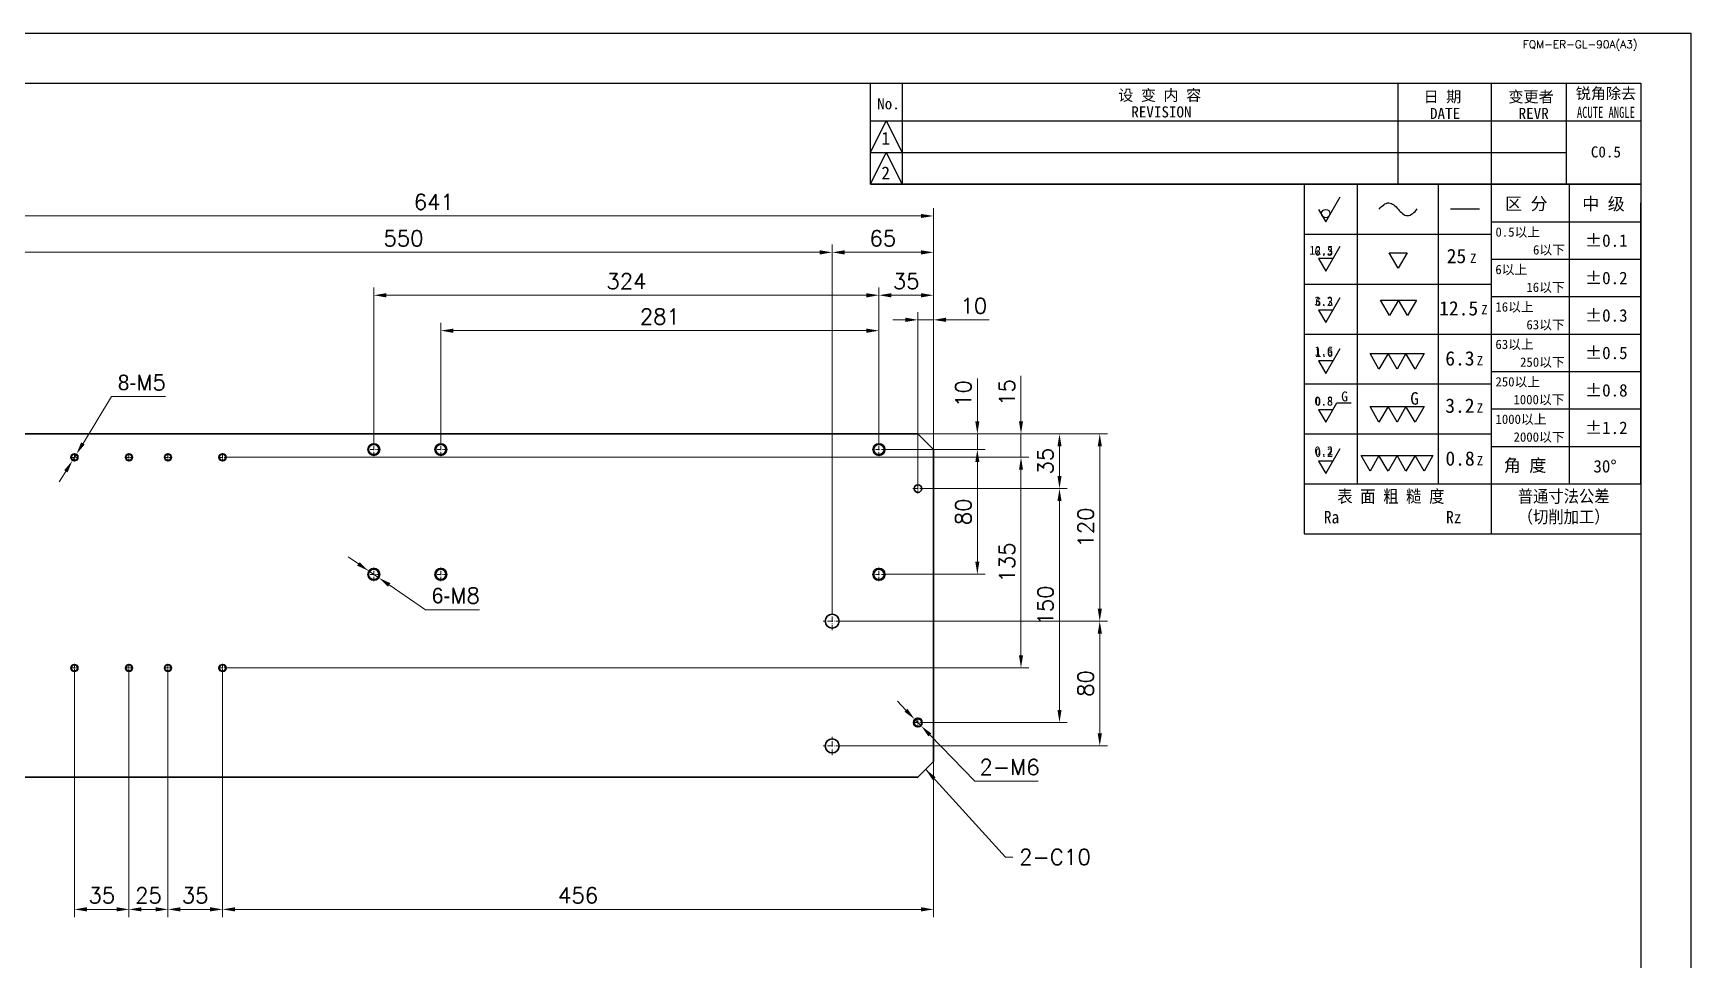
# Model space of a CAD drawing. Header units: millimetres. Extents: x -168473 to -148463, y 295526 to 306160.
# Drawn here: x -155506 to -154443, y 302952 to 303546 of the extents above; entities that cross this region are included whole.
import ezdxf
from ezdxf.enums import TextEntityAlignment as Align

# ---------------------------------------------------------------- set-up
doc = ezdxf.new("R2010")
doc.units = ezdxf.units.MM
doc.linetypes.add('CENTER2', pattern=[28.575, 19.05, -3.175, 3.175, -3.175])
doc.linetypes.add('DASHDOT', pattern=[18.5, 12, -3, 0.5, -3])
for name, color, linetype, lineweight in [('A3', 3, 'Continuous', 20), ('中心线', 2, 'CENTER2', 13), ('尺寸线', 3, 'Continuous', 13), ('细实线', 4, 'Continuous', 25)]:
    doc.layers.add(name, color=color, linetype=linetype, lineweight=lineweight)
doc.styles.add('CH-1', font='')
doc.styles.add('MX_NOTE_STANDARD', font='txt.shx', dxfattribs={"bigfont": 'extfont.shx'})
doc.styles.get("Standard").update_dxf_attribs({"font": 'txt', "bigfont": 'gbcbig.shx'})
doc.styles.get('CH-1').set_extended_font_data('SimSun')
doc.dimstyles.new('副本04', dxfattribs={"dimscale": 4, "dimtxt": 2.5, "dimasz": 2, "dimexe": 1.25, "dimexo": 0, "dimgap": 1, "dimtad": 1, "dimdsep": 46, "dimtxsty": 'Standard', "dimcen": 0.25, "dimclrd": 3, "dimclre": 3, "dimclrt": 1, "dimadec": 1, "dimazin": 2, "dimtfac": 1, "dimtmove": 0, "dimatfit": 3, "dimfxl": 0, "dimtolj": 1, "dimlwd": -1, "dimlwe": -1, "dimarcsym": 0})
doc.dimstyles.new('副本04$3', dxfattribs={"dimscale": 4, "dimtxt": 2.5, "dimasz": 2, "dimexe": 1.25, "dimexo": 0, "dimgap": 1, "dimtad": 1, "dimtih": 1, "dimtoh": 1, "dimdsep": 46, "dimtxsty": 'Standard', "dimcen": 0.25, "dimclrd": 3, "dimclre": 3, "dimclrt": 1, "dimadec": 1, "dimazin": 2, "dimtfac": 1, "dimtmove": 0, "dimatfit": 3, "dimfxl": 0, "dimtolj": 1, "dimlwd": -1, "dimlwe": -1, "dimarcsym": 0})

# ---------------------------------------------------------------- blocks, each defined once
blk = doc.blocks.new('A$C2CD672AE')
for p, q in [((-218.5, 8), (201.5, 8)), ((201.5, 8), (201.5, -289)), ((-193.5, 0), (193.5, 0)), ((69.95, -16.21), (69.95, 0)), ((69.95, 0), (181.5, 0)), ((69.95, 0), (181.5, 0)), ((69.95, 0), (181.5, 0)), ((69.95, 0), (181.5, 0)), ((75.02, 0), (75.02, -16.21)), ((154.5, 0), (154.5, -16.21)), ((154.5, 0), (154.5, -16.21)), ((154.5, 0), (154.5, -16.21)), ((154.5, 0), (154.5, -16.21)), ((154.5, 0), (154.5, -16.21)), ((169.5, 0), (169.5, -16.21)), ((169.5, 0), (169.5, -16.21)), ((169.5, 0), (169.5, -16.21)), ((169.5, 0), (169.5, -16.21)), ((169.5, 0), (169.5, -16.21)), ((181.5, 0), (181.5, -16.21)), ((181.5, 0), (181.5, -16.21)), ((181.5, 0), (181.5, -16.21)), ((181.5, 0), (181.5, -16.21)), ((181.5, 0), (181.5, -16.21)), ((193.5, 0), (193.5, -278.55)), ((69.95, -11.14), (72.49, -6.07)), ((69.95, -6.07), (181.5, -6.07)), ((69.95, -6.07), (181.5, -6.07)), ((69.95, -6.07), (181.5, -6.07)), ((69.95, -6.07), (181.5, -6.07)), ((72.49, -6.07), (75.02, -11.14)), ((181.5, -6.07), (193.5, -6.07)), ((181.5, -6.07), (193.5, -6.07)), ((181.5, -6.07), (193.5, -6.07)), ((181.5, -6.07), (193.5, -6.07)), ((69.95, -16.21), (72.49, -11.14)), ((69.95, -11.14), (181.5, -11.14)), ((69.95, -11.14), (181.5, -11.14)), ((69.95, -11.14), (181.5, -11.14)), ((69.95, -11.14), (181.5, -11.14)), ((72.49, -11.14), (75.02, -16.21)), ((69.95, -16.21), (193.5, -16.21)), ((193.5, -16.21), (69.95, -16.21)), ((69.95, -16.21), (193.5, -16.21))]:
    blk.add_line(p, q)
at = {"style": 'CH-1'}
for s, height, p in [('No.', 1.775, (72.85, -3.33)), ('设 变 内 容', 1.775, (116.34, -1.91)), ('日 期', 1.775, (161.67, -2.16)), ('变更者', 1.775, (175.88, -2.16)), ('锐角除去', 1.775, (187.88, -1.63)), ('REVISION', 1.775, (116.61, -4.62)), ('DATE', 1.775, (162.09, -4.87)), ('REVR', 1.775, (176.3, -4.87)), ('1', 2.03, (72.4, -8.84)), ('C0.5', 1.775, (187.88, -11.03)), ('2', 2.03, (72.4, -14.39))]:
    blk.add_text(s, height=height, dxfattribs=at).set_placement(p, align=Align.MIDDLE)
at = {"style": 'CH-1', "width": 0.7}
blk.add_text('ACUTE ANGLE', height=1.7746, dxfattribs=at).set_placement((187.88, -4.69), align=Align.MIDDLE)
at = {"insert": (183.75, 6), "char_height": 1.25, "width": 39, "attachment_point": 5}
blk.add_mtext('{\\Ftxt,@extfont2|c134;FQM-ER-GL-90A(A3)}', dxfattribs=at)
blk = doc.blocks.new('A$C32AF00EF')
for p, q in [((0, 0), (2.89, 5)), ((-1.44, 2.5), (0, 0))]:
    blk.add_line(p, q)
blk.add_circle((0, 1.67), 0.833)
blk = doc.blocks.new('A$C553B2148')
for p, q in [((1.44, 0), (-1.44, 0)), ((-1.44, 0), (0, -2.5)), ((0, -2.5), (2.89, 2.5))]:
    blk.add_line(p, q)
at = {"style": 'MX_NOTE_STANDARD'}
blk.add_attdef('12.5', text='', height=1.75, dxfattribs=at).set_placement((1.44, 0.28), align=Align.BOTTOM_RIGHT)
blk = doc.blocks.new('A$C1377093C')
for p, q in [((0, 0), (-1.44, 2.5)), ((-1.44, 2.5), (1.44, 2.5)), ((1.44, 2.5), (0, 0))]:
    blk.add_line(p, q)
blk = doc.blocks.new('A$C6D2D6B6B')
for p, q in [((0, 0), (-1.44, 2.5)), ((-1.44, 2.5), (1.44, 2.5)), ((1.44, 2.5), (0, 0)), ((1.44, 2.5), (4.33, 2.5)), ((2.89, 0), (1.44, 2.5)), ((4.33, 2.5), (2.89, 0))]:
    blk.add_line(p, q)
blk = doc.blocks.new('A$C62DD302B')
for p, q in [((-2.89, 0), (-4.33, 2.5)), ((-4.33, 2.5), (-1.44, 2.5)), ((-1.44, 2.5), (-2.89, 0)), ((-1.44, 2.5), (1.44, 2.5)), ((0, 0), (-1.44, 2.5)), ((1.44, 2.5), (0, 0)), ((2.89, 0), (1.44, 2.5)), ((1.44, 2.5), (4.33, 2.5)), ((4.33, 2.5), (2.89, 0))]:
    blk.add_line(p, q)
blk = doc.blocks.new('A$C077E39D2')
for p, q in [((-4.33, -2.5), (-5.77, 0)), ((-5.77, 0), (-2.89, 0)), ((-2.89, 0), (-4.33, -2.5)), ((-2.89, 0), (0, 0)), ((-1.44, -2.5), (-2.89, 0)), ((0, 0), (-1.44, -2.5)), ((1.44, -2.5), (0, 0)), ((0, 0), (2.89, 0)), ((2.89, 0), (1.44, -2.5)), ((4.33, -2.5), (2.89, 0)), ((2.89, 0), (5.77, 0)), ((5.77, 0), (4.33, -2.5))]:
    blk.add_line(p, q)
blk = doc.blocks.new('A$C09D43E00')
for p, q in [((0, 0), (1.78, 3.08)), ((1.78, 3.08), (4.07, 3.08)), ((1.15, 2), (-1.15, 2)), ((-1.15, 2), (0, 0))]:
    blk.add_line(p, q)
at = {"style": 'MX_NOTE_STANDARD'}
blk.add_attdef('12.5', text='', height=1.4, dxfattribs=at).set_placement((1.15, 2.22), align=Align.BOTTOM_RIGHT)
at = {"layer": '细实线', "color": 0, "style": 'CH-1'}
blk.add_text('G', height=1.6, dxfattribs=at).set_placement((2.47, 3.33))
blk = doc.blocks.new('A$C339E5D7D')
for p, q in [((-2.89, 0), (-4.33, 2.5)), ((-4.33, 2.5), (-1.44, 2.5)), ((-1.44, 2.5), (-2.89, 0)), ((-1.44, 2.5), (1.44, 2.5)), ((0, 0), (-1.44, 2.5)), ((1.44, 2.5), (0, 0)), ((2.89, 0), (1.44, 2.5)), ((1.44, 2.5), (4.33, 2.5)), ((4.33, 2.5), (2.89, 0))]:
    blk.add_line(p, q)
at = {"layer": '细实线', "color": 0, "style": 'CH-1'}
blk.add_text('G', height=2, dxfattribs=at).set_placement((2.13, 2.81))
blk = doc.blocks.new('54')
for p, q in [((5360.79, 6053.19), (5468.79, 6053.19)), ((5468.79, 6047.19), (5468.79, 5957.19)), ((5468.79, 6047.19), (5468.79, 5957.19)), ((5468.79, 5957.19), (5468.79, 6047.19)), ((5468.79, 6047.19), (5468.79, 5957.19)), ((5468.79, 6047.19), (5468.79, 5957.19)), ((5468.79, 6047.19), (5468.79, 5957.19)), ((5468.79, 6047.19), (5468.79, 5957.19)), ((5468.79, 6047.19), (5468.79, 5957.19)), ((5468.79, 6047.19), (5468.79, 5957.19)), ((5468.79, 5957.19), (5468.79, 6047.19)), ((5468.79, 6047.19), (5468.79, 5957.19)), ((5468.79, 6047.19), (5468.79, 5957.19)), ((5468.79, 6047.19), (5468.79, 5957.19)), ((5468.79, 6047.19), (5468.79, 5957.19))]:
    blk.add_line(p, q)
at = {"layer": '细实线', "color": 0, "linetype": 'Continuous'}
for p, q in [((5360.79, 6053.19), (5360.79, 5941.19)), ((5377.79, 6053.19), (5377.79, 5957.19)), ((5403.79, 6053.19), (5403.79, 5957.19)), ((5420.79, 6053.19), (5420.79, 5941.19)), ((5445.79, 6053.19), (5445.79, 5957.19)), ((5468.79, 6053.19), (5468.79, 5941.19)), ((5407.7, 6045.29), (5417.04, 6045.29)), ((5468.79, 6047.19), (5468.79, 5957.19)), ((5468.79, 6047.19), (5468.79, 5957.19)), ((5468.79, 6047.19), (5468.79, 5957.19)), ((5420.79, 6041.19), (5468.79, 6041.19)), ((5360.79, 6037.19), (5420.79, 6037.19)), ((5420.79, 6029.19), (5468.79, 6029.19)), ((5360.79, 6021.19), (5420.79, 6021.19)), ((5420.79, 6017.19), (5468.79, 6017.19)), ((5360.79, 6005.19), (5420.79, 6005.19)), ((5420.79, 6005.19), (5468.79, 6005.19)), ((5420.79, 5993.19), (5468.79, 5993.19)), ((5360.79, 5989.19), (5420.79, 5989.19)), ((5420.79, 5981.19), (5468.79, 5981.19)), ((5360.79, 5973.19), (5420.79, 5973.19)), ((5420.79, 5969.19), (5468.79, 5969.19)), ((5360.79, 5957.19), (5468.79, 5957.19)), ((5360.79, 5957.19), (5468.79, 5957.19)), ((5360.79, 5941.19), (5468.79, 5941.19))]:
    blk.add_line(p, q, dxfattribs=at)
at = {"layer": '细实线', "color": 0, "linetype": 'Continuous', "start_tangent": (0.606347, 0.7952), "end_tangent": (0.584547, 0.81136)}
blk.add_spline([(5384.88, 6045.23), (5386.3, 6046.61), (5387.98, 6047.24), (5389.51, 6046.59), (5390.93, 6045.19), (5392.37, 6043.78), (5393.91, 6043.13), (5395.61, 6043.82), (5397.01, 6045.27)], degree=3, dxfattribs=at)
for name, p, xscale, yscale, zscale in [('A$C32AF00EF', (5367.73, 6041.13), 1.600000000000364, 1.600000000000364, 1.600000000000364), ('A$C1377093C', (5390.94, 6026.26), 2, 2, 2), ('A$C6D2D6B6B', (5388.15, 6011.08), 2, 2, 2), ('A$C62DD302B', (5390.57, 5993.94), 2, 2, 2), ('A$C077E39D2', (5390.57, 5966.26), 2, 2, 2)]:
    blk.add_blockref(name, p, dxfattribs=dict(xscale=xscale, yscale=yscale, zscale=zscale))
ref = blk.add_blockref('A$C553B2148', (5367.73, 6029.35), dxfattribs=dict(xscale=1.600000000000364, yscale=1.600000000000364, zscale=1.600000000000364))
ref.add_attrib('12.5', '12.5', dxfattribs={"height": 2.8, "style": 'CH-1'}).set_placement((5370.04, 6029.8), align=Align.BOTTOM_RIGHT)
ref = blk.add_blockref('A$C553B2148', (5367.73, 6012.86), dxfattribs=dict(xscale=1.600000000000364, yscale=1.600000000000364, zscale=1.600000000000364))
ref.add_attrib('12.5', '6.3', dxfattribs={"height": 2.8, "style": 'CH-1'}).set_placement((5370.04, 6013.31), align=Align.BOTTOM_RIGHT)
ref = blk.add_blockref('A$C553B2148', (5367.73, 5996.56), dxfattribs=dict(xscale=1.600000000000364, yscale=1.600000000000364, zscale=1.600000000000364))
ref.add_attrib('12.5', '1.6', dxfattribs={"height": 2.8, "style": 'CH-1'}).set_placement((5370.04, 5997.01), align=Align.BOTTOM_RIGHT)
at = {"lineweight": 35}
ref = blk.add_blockref('A$C09D43E00', (5367.73, 5976.92), dxfattribs=dict(at, xscale=2, yscale=2, zscale=2))
ref.add_attrib('12.5', '0.8', dxfattribs={"height": 2.8, "style": 'CH-1'}).set_placement((5370.04, 5981.37), align=Align.BOTTOM_RIGHT)
at = {"lineweight": 35, "xscale": 2, "yscale": 2, "zscale": 2}
blk.add_blockref('A$C339E5D7D', (5390.57, 5976.92), dxfattribs=at)
ref = blk.add_blockref('A$C553B2148', (5367.73, 5964.47), dxfattribs=dict(xscale=1.600000000000364, yscale=1.600000000000364, zscale=1.600000000000364))
ref.add_attrib('12.5', '0.2', dxfattribs={"height": 2.8, "style": 'CH-1'}).set_placement((5370.04, 5964.92), align=Align.BOTTOM_RIGHT)
at = {"style": 'CH-1', "width": 0.9}
for s, p in [('表 面 粗 糙 度', (5388.59, 5953.25)), ('普通寸法公差', (5444.02, 5953.25)), ('（切削加工）', (5444.02, 5946.67)), ('Ra              Rz', (5389.17, 5946.45))]:
    blk.add_text(s, height=4, dxfattribs=at).set_placement(p, align=Align.MIDDLE)
at = {"layer": '细实线', "color": 0, "style": 'CH-1'}
for s, height, p in [('区 分', 4, (5432.03, 6046.97)), ('中 级', 4, (5456.79, 6046.97)), ('0.5以上', 3, (5429.3, 6037.89)), ('6以下', 3, (5439.3, 6032.14)), ('6以上', 3, (5427.22, 6025.89)), ('16以下', 3, (5438.2, 6020.14)), ('16以上', 3, (5428.26, 6013.89)), ('63以下', 3, (5438.2, 6008.14)), ('63以上', 3, (5428.26, 6001.89)), ('250以下', 3, (5437.19, 5996.14)), ('250以上', 3, (5429.3, 5989.89)), ('1000以下', 3, (5436.08, 5984.14)), ('1000以上', 3, (5430.33, 5977.89)), ('2000以下', 3, (5436.13, 5972.14)), ('角 度', 4, (5431.63, 5963.15))]:
    blk.add_text(s, height=height, dxfattribs=at).set_placement(p, align=Align.MIDDLE)
for s, height, p in [('%%P0.1', 4, (5450.91, 6033.15)), ('6.3', 2.944, (5364.07, 6030.28)), ('25', 4.6, (5406.51, 6027.88)), ('Z', 3, (5414, 6027.96)), ('%%P0.2', 4, (5450.91, 6021.15)), ('3.2', 2.944, (5364.07, 6014.28)), ('12.5', 4.6, (5404.08, 6011.13)), ('Z', 3, (5417.58, 6011.47)), ('%%P0.3', 4, (5450.91, 6009.15)), ('1.6', 2.944, (5364.07, 5998.28)), ('6.3', 4.6, (5406.05, 5995.09)), ('Z', 3, (5416.15, 5995.17)), ('%%P0.5', 4, (5450.91, 5997.15)), ('%%P0.8', 4, (5450.91, 5985.15)), ('0.8', 2.944, (5364.07, 5982.28)), ('3.2', 4.6, (5406.05, 5979.93)), ('Z', 3, (5416.15, 5980.01)), ('%%P1.2', 4, (5450.91, 5973.15)), ('0.2', 2.944, (5364.07, 5966.28)), ('0.8', 4.6, (5406.1, 5963)), ('Z', 3, (5416.15, 5963.08)), ('30°', 4, (5453.55, 5960.81))]:
    blk.add_text(s, height=height, dxfattribs=at).set_placement(p)
blk = doc.blocks.new('1：1横')
blk.add_blockref('A$C2CD672AE', (-8412.44, 515.87))
at = {"xscale": 0.5, "yscale": 0.5, "zscale": 0.5}
blk.add_blockref('54', (-10953.34, -2526.94), dxfattribs=at)
blk = doc.blocks.new('*D7045')
at = {"layer": 'Defpoints', "color": 0}
for p in [(-154928.5, 303428.4), (-155569.5, 303278.7), (-154928.5, 303278.7)]:
    blk.add_point(p, dxfattribs=at)
at = {"layer": '尺寸线', "color": 3}
for p, q in [((-155569.5, 303278.7), (-155569.5, 303433.4)), ((-155561.5, 303428.4), (-154936.5, 303428.4)), ((-154928.5, 303278.7), (-154928.5, 303433.4))]:
    blk.add_line(p, q, dxfattribs=at)
for points in [[(-155561.5, 303429.7), (-155561.5, 303427.1), (-155569.5, 303428.4)], [(-154936.5, 303429.7), (-154936.5, 303427.1), (-154928.5, 303428.4)]]:
    blk.add_solid(points, dxfattribs=at)
at = {"layer": '尺寸线', "color": 1, "insert": (-155249, 303437.4), "char_height": 10, "attachment_point": 5}
blk.add_mtext('\\A1;641', dxfattribs=at)
blk = doc.blocks.new('*D7047')
at = {"layer": 'Defpoints', "color": 0}
for p in [(-154993.5, 303405.1), (-155543.5, 303174.5), (-154993.5, 303174.5)]:
    blk.add_point(p, dxfattribs=at)
at = {"layer": '尺寸线', "color": 3}
for p, q in [((-155543.5, 303174.5), (-155543.5, 303410.1)), ((-155535.5, 303405.1), (-155001.5, 303405.1)), ((-154993.5, 303174.5), (-154993.5, 303410.1))]:
    blk.add_line(p, q, dxfattribs=at)
for points in [[(-155535.5, 303406.4), (-155535.5, 303403.7), (-155543.5, 303405.1)], [(-155001.5, 303406.4), (-155001.5, 303403.7), (-154993.5, 303405.1)]]:
    blk.add_solid(points, dxfattribs=at)
at = {"layer": '尺寸线', "color": 1, "insert": (-155268.5, 303414.1), "char_height": 10, "attachment_point": 5}
blk.add_mtext('\\A1;550', dxfattribs=at)
blk = doc.blocks.new('*D7048')
at = {"layer": 'Defpoints', "color": 0}
for p in [(-154928.5, 303405.1), (-154993.5, 303316.5), (-154928.5, 303316.5)]:
    blk.add_point(p, dxfattribs=at)
at = {"layer": '尺寸线', "color": 3}
for p, q in [((-154993.5, 303316.5), (-154993.5, 303410.1)), ((-154985.5, 303405.1), (-154936.5, 303405.1)), ((-154928.5, 303316.5), (-154928.5, 303410.1))]:
    blk.add_line(p, q, dxfattribs=at)
for points in [[(-154985.5, 303406.4), (-154985.5, 303403.7), (-154993.5, 303405.1)], [(-154936.5, 303406.4), (-154936.5, 303403.7), (-154928.5, 303405.1)]]:
    blk.add_solid(points, dxfattribs=at)
at = {"layer": '尺寸线', "color": 1, "insert": (-154961, 303414.1), "char_height": 10, "attachment_point": 5}
blk.add_mtext('\\A1;65', dxfattribs=at)
blk = doc.blocks.new('*D7049')
at = {"layer": 'Defpoints', "color": 0}
for p in [(-154963.5, 303377.6), (-154928.5, 303295.5), (-154963.5, 303283)]:
    blk.add_point(p, dxfattribs=at)
at = {"layer": '尺寸线', "color": 3}
for p, q in [((-154963.5, 303283), (-154963.5, 303382.6)), ((-154928.5, 303295.5), (-154928.5, 303382.6)), ((-154936.5, 303377.6), (-154955.5, 303377.6))]:
    blk.add_line(p, q, dxfattribs=at)
for points in [[(-154955.5, 303378.9), (-154955.5, 303376.2), (-154963.5, 303377.6)], [(-154936.5, 303378.9), (-154936.5, 303376.2), (-154928.5, 303377.6)]]:
    blk.add_solid(points, dxfattribs=at)
at = {"layer": '尺寸线', "color": 1, "insert": (-154946, 303386.6), "char_height": 10, "attachment_point": 5}
blk.add_mtext('\\A1;35', dxfattribs=at)
blk = doc.blocks.new('*D7050')
at = {"layer": 'Defpoints', "color": 0}
for p in [(-155287.5, 303377.6), (-154963.5, 303308.6), (-155287.5, 303283)]:
    blk.add_point(p, dxfattribs=at)
at = {"layer": '尺寸线', "color": 3}
for p, q in [((-155287.5, 303283), (-155287.5, 303382.6)), ((-154963.5, 303308.6), (-154963.5, 303382.6)), ((-154971.5, 303377.6), (-155279.5, 303377.6))]:
    blk.add_line(p, q, dxfattribs=at)
for points in [[(-155279.5, 303378.9), (-155279.5, 303376.2), (-155287.5, 303377.6)], [(-154971.5, 303378.9), (-154971.5, 303376.2), (-154963.5, 303377.6)]]:
    blk.add_solid(points, dxfattribs=at)
at = {"layer": '尺寸线', "color": 1, "insert": (-155125.5, 303386.6), "char_height": 10, "attachment_point": 5}
blk.add_mtext('\\A1;324', dxfattribs=at)
blk = doc.blocks.new('*D7051')
at = {"layer": 'Defpoints', "color": 0}
for p in [(-154928.5, 303361.8), (-154928.5, 303295.5), (-154938.5, 303256.9)]:
    blk.add_point(p, dxfattribs=at)
at = {"layer": '尺寸线', "color": 3}
for p, q in [((-154946.5, 303361.8), (-154954.5, 303361.8)), ((-154938.5, 303256.9), (-154938.5, 303366.8)), ((-154938.5, 303361.8), (-154928.5, 303361.8)), ((-154928.5, 303295.5), (-154928.5, 303366.8)), ((-154920.5, 303361.8), (-154892.8, 303361.8))]:
    blk.add_line(p, q, dxfattribs=at)
for points in [[(-154946.5, 303363.2), (-154946.5, 303360.5), (-154938.5, 303361.8)], [(-154920.5, 303363.2), (-154920.5, 303360.5), (-154928.5, 303361.8)]]:
    blk.add_solid(points, dxfattribs=at)
at = {"layer": '尺寸线', "color": 1, "insert": (-154902.7, 303370.8), "char_height": 10, "attachment_point": 5}
blk.add_mtext('\\A1;10', dxfattribs=at)
blk = doc.blocks.new('*D7052')
at = {"layer": 'Defpoints', "color": 0}
for p in [(-155384.5, 303136), (-154928.5, 303078.7), (-154928.5, 302983.9)]:
    blk.add_point(p, dxfattribs=at)
at = {"layer": '尺寸线', "color": 3}
for p, q in [((-155384.5, 303136), (-155384.5, 302978.9)), ((-154928.5, 303078.7), (-154928.5, 302978.9)), ((-155376.5, 302983.9), (-154936.5, 302983.9))]:
    blk.add_line(p, q, dxfattribs=at)
for points in [[(-155376.5, 302985.3), (-155376.5, 302982.6), (-155384.5, 302983.9)], [(-154936.5, 302985.3), (-154936.5, 302982.6), (-154928.5, 302983.9)]]:
    blk.add_solid(points, dxfattribs=at)
at = {"layer": '尺寸线', "color": 1, "insert": (-155156.5, 302992.9), "char_height": 10, "attachment_point": 5}
blk.add_mtext('\\A1;456', dxfattribs=at)
blk = doc.blocks.new('*D7053')
at = {"layer": 'Defpoints', "color": 0}
for p in [(-155419.5, 303136), (-155384.5, 303132.5), (-155419.5, 302983.9)]:
    blk.add_point(p, dxfattribs=at)
at = {"layer": '尺寸线', "color": 3}
for p, q in [((-155419.5, 303136), (-155419.5, 302978.9)), ((-155384.5, 303132.5), (-155384.5, 302978.9)), ((-155392.5, 302983.9), (-155411.5, 302983.9))]:
    blk.add_line(p, q, dxfattribs=at)
for points in [[(-155411.5, 302985.3), (-155411.5, 302982.6), (-155419.5, 302983.9)], [(-155392.5, 302985.3), (-155392.5, 302982.6), (-155384.5, 302983.9)]]:
    blk.add_solid(points, dxfattribs=at)
at = {"layer": '尺寸线', "color": 1, "insert": (-155402, 302992.9), "char_height": 10, "attachment_point": 5}
blk.add_mtext('\\A1;35', dxfattribs=at)
blk = doc.blocks.new('*D7054')
at = {"layer": 'Defpoints', "color": 0}
for p in [(-155444.5, 303136), (-155419.5, 303113.2), (-155444.5, 302983.9)]:
    blk.add_point(p, dxfattribs=at)
at = {"layer": '尺寸线', "color": 3}
for p, q in [((-155444.5, 303136), (-155444.5, 302978.9)), ((-155419.5, 303113.2), (-155419.5, 302978.9)), ((-155427.5, 302983.9), (-155436.5, 302983.9))]:
    blk.add_line(p, q, dxfattribs=at)
for points in [[(-155436.5, 302985.3), (-155436.5, 302982.6), (-155444.5, 302983.9)], [(-155427.5, 302985.3), (-155427.5, 302982.6), (-155419.5, 302983.9)]]:
    blk.add_solid(points, dxfattribs=at)
at = {"layer": '尺寸线', "color": 1, "insert": (-155432, 302992.9), "char_height": 10, "attachment_point": 5}
blk.add_mtext('\\A1;25', dxfattribs=at)
blk = doc.blocks.new('*D7055')
at = {"layer": 'Defpoints', "color": 0}
for p in [(-155479.5, 303136), (-155444.5, 303098.7), (-155479.5, 302983.9)]:
    blk.add_point(p, dxfattribs=at)
at = {"layer": '尺寸线', "color": 3}
for p, q in [((-155479.5, 303136), (-155479.5, 302978.9)), ((-155444.5, 303098.7), (-155444.5, 302978.9)), ((-155452.5, 302983.9), (-155471.5, 302983.9))]:
    blk.add_line(p, q, dxfattribs=at)
for points in [[(-155471.5, 302985.3), (-155471.5, 302982.6), (-155479.5, 302983.9)], [(-155452.5, 302985.3), (-155452.5, 302982.6), (-155444.5, 302983.9)]]:
    blk.add_solid(points, dxfattribs=at)
at = {"layer": '尺寸线', "color": 1, "insert": (-155462, 302992.9), "char_height": 10, "attachment_point": 5}
blk.add_mtext('\\A1;35', dxfattribs=at)
blk = doc.blocks.new('*D7056')
at = {"layer": 'Defpoints', "color": 0}
for p in [(-154943.6, 303288.7), (-154847.7, 303288.7), (-154935.3, 303253.7)]:
    blk.add_point(p, dxfattribs=at)
at = {"layer": '尺寸线', "color": 3}
for p, q in [((-154943.6, 303288.7), (-154842.7, 303288.7)), ((-154847.7, 303261.7), (-154847.7, 303280.7)), ((-154935.3, 303253.7), (-154842.7, 303253.7))]:
    blk.add_line(p, q, dxfattribs=at)
for points in [[(-154849, 303280.7), (-154846.4, 303280.7), (-154847.7, 303288.7)], [(-154849, 303261.7), (-154846.4, 303261.7), (-154847.7, 303253.7)]]:
    blk.add_solid(points, dxfattribs=at)
at = {"layer": '尺寸线', "color": 1, "insert": (-154856.7, 303271.2), "char_height": 10, "attachment_point": 5, "rotation": 90}
blk.add_mtext('\\A1;35', dxfattribs=at)
blk = doc.blocks.new('*D7057')
at = {"layer": 'Defpoints', "color": 0}
for p in [(-154896.5, 303253.7), (-154935.5, 303103.7), (-154847.7, 303103.7)]:
    blk.add_point(p, dxfattribs=at)
at = {"layer": '尺寸线', "color": 3}
for p, q in [((-154896.5, 303253.7), (-154842.7, 303253.7)), ((-154847.7, 303245.7), (-154847.7, 303111.7)), ((-154935.5, 303103.7), (-154842.7, 303103.7))]:
    blk.add_line(p, q, dxfattribs=at)
for points in [[(-154849, 303245.7), (-154846.4, 303245.7), (-154847.7, 303253.7)], [(-154849, 303111.7), (-154846.4, 303111.7), (-154847.7, 303103.7)]]:
    blk.add_solid(points, dxfattribs=at)
at = {"layer": '尺寸线', "color": 1, "insert": (-154856.7, 303178.7), "char_height": 10, "attachment_point": 5, "rotation": 90}
blk.add_mtext('\\A1;150', dxfattribs=at)
blk = doc.blocks.new('*D7058')
at = {"layer": 'Defpoints', "color": 0}
for p in [(-154959.2, 303278.7), (-154959.2, 303198.7), (-154900.4, 303198.7)]:
    blk.add_point(p, dxfattribs=at)
at = {"layer": '尺寸线', "color": 3}
for p, q in [((-154959.2, 303278.7), (-154895.4, 303278.7)), ((-154900.4, 303270.7), (-154900.4, 303206.7)), ((-154959.2, 303198.7), (-154895.4, 303198.7))]:
    blk.add_line(p, q, dxfattribs=at)
for points in [[(-154901.7, 303270.7), (-154899.1, 303270.7), (-154900.4, 303278.7)], [(-154901.7, 303206.7), (-154899.1, 303206.7), (-154900.4, 303198.7)]]:
    blk.add_solid(points, dxfattribs=at)
at = {"layer": '尺寸线', "color": 1, "insert": (-154909.4, 303238.7), "char_height": 10, "attachment_point": 5, "rotation": 90}
blk.add_mtext('\\A1;80', dxfattribs=at)
blk = doc.blocks.new('*D7059')
at = {"layer": 'Defpoints', "color": 0}
for p in [(-154915, 303288.7), (-154900.4, 303288.7), (-154915, 303278.7)]:
    blk.add_point(p, dxfattribs=at)
at = {"layer": '尺寸线', "color": 3}
for p, q in [((-154900.4, 303296.7), (-154900.4, 303324.3)), ((-154915, 303288.7), (-154895.4, 303288.7)), ((-154900.4, 303278.7), (-154900.4, 303288.7)), ((-154915, 303278.7), (-154895.4, 303278.7)), ((-154900.4, 303270.7), (-154900.4, 303262.7))]:
    blk.add_line(p, q, dxfattribs=at)
for points in [[(-154901.7, 303296.7), (-154899.1, 303296.7), (-154900.4, 303288.7)], [(-154901.7, 303270.7), (-154899.1, 303270.7), (-154900.4, 303278.7)]]:
    blk.add_solid(points, dxfattribs=at)
at = {"layer": '尺寸线', "color": 1, "insert": (-154909.4, 303314.5), "char_height": 10, "attachment_point": 5, "rotation": 90}
blk.add_mtext('\\A1;10', dxfattribs=at)
blk = doc.blocks.new('*D7060')
at = {"layer": 'Defpoints', "color": 0}
for p in [(-155381.8, 303273.7), (-155381.8, 303138.7), (-154872.4, 303138.7)]:
    blk.add_point(p, dxfattribs=at)
at = {"layer": '尺寸线', "color": 3}
for p, q in [((-155381.8, 303273.7), (-154867.4, 303273.7)), ((-154872.4, 303265.7), (-154872.4, 303146.7)), ((-155381.8, 303138.7), (-154867.4, 303138.7))]:
    blk.add_line(p, q, dxfattribs=at)
for points in [[(-154873.7, 303265.7), (-154871.1, 303265.7), (-154872.4, 303273.7)], [(-154873.7, 303146.7), (-154871.1, 303146.7), (-154872.4, 303138.7)]]:
    blk.add_solid(points, dxfattribs=at)
at = {"layer": '尺寸线', "color": 1, "insert": (-154881.4, 303206.2), "char_height": 10, "attachment_point": 5, "rotation": 90}
blk.add_mtext('\\A1;135', dxfattribs=at)
blk = doc.blocks.new('*D7061')
at = {"layer": 'Defpoints', "color": 0}
for p in [(-154882.8, 303288.7), (-154872.4, 303288.7), (-154884.2, 303273.7)]:
    blk.add_point(p, dxfattribs=at)
at = {"layer": '尺寸线', "color": 3}
for p, q in [((-154872.4, 303296.7), (-154872.4, 303326)), ((-154882.8, 303288.7), (-154867.4, 303288.7)), ((-154872.4, 303273.7), (-154872.4, 303288.7)), ((-154884.2, 303273.7), (-154867.4, 303273.7)), ((-154872.4, 303265.7), (-154872.4, 303257.7))]:
    blk.add_line(p, q, dxfattribs=at)
for points in [[(-154873.7, 303296.7), (-154871.1, 303296.7), (-154872.4, 303288.7)], [(-154873.7, 303265.7), (-154871.1, 303265.7), (-154872.4, 303273.7)]]:
    blk.add_solid(points, dxfattribs=at)
at = {"layer": '尺寸线', "color": 1, "insert": (-154881.4, 303315.3), "char_height": 10, "attachment_point": 5, "rotation": 90}
blk.add_mtext('\\A1;15', dxfattribs=at)
blk = doc.blocks.new('*D7062')
at = {"layer": 'Defpoints', "color": 0}
for p in [(-154987.7, 303168.7), (-154987.7, 303088.7), (-154821.9, 303088.7)]:
    blk.add_point(p, dxfattribs=at)
at = {"layer": '尺寸线', "color": 3}
for p, q in [((-154987.7, 303168.7), (-154816.9, 303168.7)), ((-154821.9, 303160.7), (-154821.9, 303096.7)), ((-154987.7, 303088.7), (-154816.9, 303088.7))]:
    blk.add_line(p, q, dxfattribs=at)
for points in [[(-154823.2, 303160.7), (-154820.5, 303160.7), (-154821.9, 303168.7)], [(-154823.2, 303096.7), (-154820.5, 303096.7), (-154821.9, 303088.7)]]:
    blk.add_solid(points, dxfattribs=at)
at = {"layer": '尺寸线', "color": 1, "insert": (-154830.9, 303128.7), "char_height": 10, "attachment_point": 5, "rotation": 90}
blk.add_mtext('\\A1;80', dxfattribs=at)
blk = doc.blocks.new('*D7063')
at = {"layer": 'Defpoints', "color": 0}
for p in [(-154915, 303288.7), (-154821.9, 303288.7), (-154883.4, 303168.7)]:
    blk.add_point(p, dxfattribs=at)
at = {"layer": '尺寸线', "color": 3}
for p, q in [((-154915, 303288.7), (-154816.9, 303288.7)), ((-154821.9, 303176.7), (-154821.9, 303280.7)), ((-154883.4, 303168.7), (-154816.9, 303168.7))]:
    blk.add_line(p, q, dxfattribs=at)
for points in [[(-154823.2, 303280.7), (-154820.5, 303280.7), (-154821.9, 303288.7)], [(-154823.2, 303176.7), (-154820.5, 303176.7), (-154821.9, 303168.7)]]:
    blk.add_solid(points, dxfattribs=at)
at = {"layer": '尺寸线', "color": 1, "insert": (-154830.9, 303228.7), "char_height": 10, "attachment_point": 5, "rotation": 90}
blk.add_mtext('\\A1;120', dxfattribs=at)
blk = doc.blocks.new('*D7064')
at = {"layer": 'Defpoints', "color": 0}
for p in [(-155478.2, 303275.8), (-155480.8, 303271.5)]:
    blk.add_point(p, dxfattribs=at)
at = {"layer": '尺寸线', "color": 3}
for p, q in [((-155455.7, 303312.6), (-155474, 303282.6)), ((-155421, 303312.6), (-155455.7, 303312.6)), ((-155480.8, 303271.5), (-155478.2, 303275.8)), ((-155485, 303264.7), (-155489.2, 303257.9))]:
    blk.add_line(p, q, dxfattribs=at)
for points in [[(-155475.2, 303283.3), (-155472.9, 303281.9), (-155478.2, 303275.8)], [(-155486.1, 303265.4), (-155483.9, 303264), (-155480.8, 303271.5)]]:
    blk.add_solid(points, dxfattribs=at)
at = {"layer": '尺寸线', "color": 1, "insert": (-155436.3, 303321.6), "char_height": 10, "attachment_point": 5}
blk.add_mtext('\\A1;{\\Fg13f12d,@extfont2|c134;8-}M5', dxfattribs=at)
blk = doc.blocks.new('*D7066')
at = {"layer": 'Defpoints', "color": 0}
for p in [(-155290.8, 303200.9), (-155284.2, 303196.4)]:
    blk.add_point(p, dxfattribs=at)
at = {"layer": '尺寸线', "color": 3}
for p, q in [((-155297.4, 303205.4), (-155304, 303210)), ((-155290.8, 303200.9), (-155284.2, 303196.4)), ((-155254.3, 303176), (-155277.6, 303191.9)), ((-155219.6, 303176), (-155254.3, 303176))]:
    blk.add_line(p, q, dxfattribs=at)
for points in [[(-155296.7, 303206.5), (-155298.2, 303204.3), (-155290.8, 303200.9)], [(-155276.8, 303193), (-155278.4, 303190.8), (-155284.2, 303196.4)]]:
    blk.add_solid(points, dxfattribs=at)
at = {"layer": '尺寸线', "color": 1, "insert": (-155234.9, 303185), "char_height": 10, "attachment_point": 5}
blk.add_mtext('\\A1;{\\Fg13f12d,@extfont2|c134;6-}M8', dxfattribs=at)
blk = doc.blocks.new('*D7067')
at = {"layer": 'Defpoints', "color": 0}
for p in [(-154940.6, 303105.8), (-154936.4, 303101.5)]:
    blk.add_point(p, dxfattribs=at)
at = {"layer": '尺寸线', "color": 3}
for p, q in [((-154946.2, 303111.6), (-154951.7, 303117.3)), ((-154940.6, 303105.8), (-154936.4, 303101.5)), ((-154902.1, 303066.1), (-154930.9, 303095.8)), ((-154861.4, 303066.1), (-154902.1, 303066.1))]:
    blk.add_line(p, q, dxfattribs=at)
for points in [[(-154945.2, 303112.5), (-154947.1, 303110.6), (-154940.6, 303105.8)], [(-154929.9, 303096.7), (-154931.8, 303094.8), (-154936.4, 303101.5)]]:
    blk.add_solid(points, dxfattribs=at)
at = {"layer": '尺寸线', "color": 1, "insert": (-154879.7, 303075.1), "char_height": 10, "attachment_point": 5}
blk.add_mtext('\\A1;2-M6', dxfattribs=at)
blk = doc.blocks.new('*D7454')
at = {"layer": 'Defpoints', "color": 0}
for p in [(-154963.5, 303354.9), (-154963.5, 303332.8), (-155244.5, 303283)]:
    blk.add_point(p, dxfattribs=at)
at = {"layer": '尺寸线', "color": 3}
for p, q in [((-155244.5, 303283), (-155244.5, 303359.9)), ((-155236.5, 303354.9), (-154971.5, 303354.9)), ((-154963.5, 303332.8), (-154963.5, 303359.9))]:
    blk.add_line(p, q, dxfattribs=at)
for points in [[(-155236.5, 303356.2), (-155236.5, 303353.5), (-155244.5, 303354.9)], [(-154971.5, 303356.2), (-154971.5, 303353.5), (-154963.5, 303354.9)]]:
    blk.add_solid(points, dxfattribs=at)
at = {"layer": '尺寸线', "color": 1, "insert": (-155104, 303363.9), "char_height": 10, "attachment_point": 5}
blk.add_mtext('\\A1;281', dxfattribs=at)

msp = doc.modelspace()

# ---------------------------------------------------------------- linework, layer by layer
at = {"color": 7, "lineweight": 35}
for p, q in [((-154938.51, 303288.671), (-155559.51, 303288.671)), ((-154938.51, 303288.671), (-154928.51, 303278.671)), ((-154928.51, 303278.671), (-154928.51, 303078.671)), ((-154928.51, 303078.671), (-154938.51, 303068.671)), ((-154938.51, 303068.671), (-155559.51, 303068.671))]:
    msp.add_line(p, q, dxfattribs=at)
at = {"color": 7, "lineweight": 13}
for centre, radius in [((-155479.51, 303273.671), 2.5), ((-155444.51, 303273.671), 2.5), ((-155419.51, 303273.671), 2.5), ((-155384.51, 303273.671), 2.5), ((-155287.51, 303278.671), 4), ((-155287.51, 303198.671), 4), ((-155479.51, 303138.671), 2.5), ((-155444.51, 303138.671), 2.5), ((-155419.51, 303138.671), 2.5), ((-155384.51, 303138.671), 2.5), ((-154938.51, 303103.671), 3)]:
    msp.add_circle(centre, radius, dxfattribs=at)
at = {"color": 7, "lineweight": 35}
for centre, radius in [((-155479.51, 303273.671), 2.067), ((-155444.51, 303273.671), 2.067), ((-155419.51, 303273.671), 2.067), ((-155384.51, 303273.671), 2.067), ((-155287.51, 303278.671), 3.323), ((-155244.51, 303278.671), 3.324), ((-154963.51, 303278.671), 3.324), ((-154938.51, 303253.671), 2.458), ((-155287.51, 303198.671), 3.323), ((-155244.51, 303198.671), 3.324), ((-154963.51, 303198.671), 3.324), ((-154993.51, 303168.671), 4.5), ((-155479.51, 303138.671), 2.067), ((-155444.51, 303138.671), 2.067), ((-155419.51, 303138.671), 2.067), ((-155384.51, 303138.671), 2.067), ((-154938.51, 303103.671), 2.459), ((-154993.51, 303088.671), 4.5)]:
    msp.add_circle(centre, radius, dxfattribs=at)
at = {"layer": 'A3'}
msp.add_lwpolyline([(-156122.78, 303545.577), (-154442.78, 303545.577), (-154442.78, 302357.577), (-156122.78, 302357.577)], close=True, dxfattribs=at)
at = {"layer": '中心线', "color": 2, "linetype": 'DASHDOT', "lineweight": 13, "ltscale": 0.134375}
for p, q in [((-155479.51, 303270.984), (-155479.51, 303276.359)), ((-155444.51, 303270.984), (-155444.51, 303276.359)), ((-155419.51, 303270.984), (-155419.51, 303276.359)), ((-155384.51, 303270.984), (-155384.51, 303276.359)), ((-155479.51, 303135.984), (-155479.51, 303141.359)), ((-155444.51, 303135.984), (-155444.51, 303141.359)), ((-155419.51, 303135.984), (-155419.51, 303141.359)), ((-155384.51, 303135.984), (-155384.51, 303141.359))]:
    msp.add_line(p, q, dxfattribs=at)
at = {"layer": '中心线', "color": 2, "linetype": 'DASHDOT', "lineweight": 13, "ltscale": 0.216028}
for p, q in [((-155283.189, 303278.671), (-155291.83, 303278.671)), ((-155240.189, 303278.671), (-155248.83, 303278.671)), ((-154959.189, 303278.671), (-154967.83, 303278.671)), ((-155283.189, 303198.671), (-155291.83, 303198.671)), ((-155240.189, 303198.671), (-155248.83, 303198.671)), ((-154959.189, 303198.671), (-154967.83, 303198.671))]:
    msp.add_line(p, q, dxfattribs=at)
at = {"layer": '中心线', "color": 2, "linetype": 'DASHDOT', "lineweight": 13, "ltscale": 0.216016}
for p, q in [((-155287.51, 303274.351), (-155287.51, 303282.991)), ((-155244.51, 303274.351), (-155244.51, 303282.991)), ((-154963.51, 303274.351), (-154963.51, 303282.991)), ((-155287.51, 303194.351), (-155287.51, 303202.991)), ((-155244.51, 303194.351), (-155244.51, 303202.991)), ((-154963.51, 303194.351), (-154963.51, 303202.991))]:
    msp.add_line(p, q, dxfattribs=at)
at = {"layer": '中心线', "color": 2, "linetype": 'DASHDOT', "lineweight": 13, "ltscale": 0.134351}
for p, q in [((-155476.823, 303273.671), (-155482.197, 303273.671)), ((-155441.823, 303273.671), (-155447.197, 303273.671)), ((-155416.823, 303273.671), (-155422.197, 303273.671)), ((-155381.823, 303273.671), (-155387.197, 303273.671)), ((-155476.823, 303138.671), (-155482.197, 303138.671)), ((-155441.823, 303138.671), (-155447.197, 303138.671)), ((-155416.823, 303138.671), (-155422.197, 303138.671)), ((-155381.823, 303138.671), (-155387.197, 303138.671))]:
    msp.add_line(p, q, dxfattribs=at)
at = {"layer": '中心线', "color": 2, "linetype": 'DASHDOT', "lineweight": 13, "ltscale": 0.159766}
for p, q in [((-154938.51, 303250.476), (-154938.51, 303256.866)), ((-154938.51, 303100.476), (-154938.51, 303106.866))]:
    msp.add_line(p, q, dxfattribs=at)
at = {"layer": '中心线', "color": 2, "linetype": 'DASHDOT', "lineweight": 13, "ltscale": 0.159802}
for p, q in [((-154935.314, 303253.671), (-154941.706, 303253.671)), ((-154935.314, 303103.671), (-154941.706, 303103.671))]:
    msp.add_line(p, q, dxfattribs=at)
at = {"layer": '中心线', "color": 2, "linetype": 'DASHDOT', "lineweight": 13, "ltscale": 0.292578}
for p, q in [((-154993.51, 303162.82), (-154993.51, 303174.523)), ((-154993.51, 303082.82), (-154993.51, 303094.523))]:
    msp.add_line(p, q, dxfattribs=at)
at = {"layer": '中心线', "color": 2, "linetype": 'DASHDOT', "lineweight": 13, "ltscale": 0.292505}
for p, q in [((-154987.66, 303168.671), (-154999.36, 303168.671)), ((-154987.66, 303088.671), (-154999.36, 303088.671))]:
    msp.add_line(p, q, dxfattribs=at)
at = {"layer": '尺寸线'}
for centre in [(-155244.51, 303278.671), (-154963.51, 303278.671), (-155244.51, 303198.671), (-154963.51, 303198.671)]:
    msp.add_circle(centre, 4, dxfattribs=at)

# ---------------------------------------------------------------- block references
at = {"color": 2, "xscale": 4, "yscale": 4, "zscale": 4}
msp.add_blockref('1：1横', (-121599.02, 301450.114), dxfattribs=at)

# ---------------------------------------------------------------- texts
at = {"layer": '尺寸线', "color": 1, "insert": (-154873.55, 303022.485), "char_height": 10, "width": 500, "attachment_point": 1}
msp.add_mtext('\\A1;2-C10', dxfattribs=at)

# ---------------------------------------------------------------- dimensions: what is measured, and where the dimension line sits
at = {"layer": '尺寸线'}
for base, p1, p2, picture, middle in [((-154928.51, 303428.394), (-155569.51, 303278.671), (-154928.51, 303278.671), '*D7045', (-155249.01, 303437.394)), ((-154993.51, 303405.066), (-155543.51, 303174.523), (-154993.51, 303174.523), '*D7047', (-155268.51, 303414.066)), ((-154928.51, 303405.066), (-154993.51, 303316.462), (-154928.51, 303316.462), '*D7048', (-154961.01, 303414.066)), ((-155287.51, 303377.558), (-154963.51, 303308.564), (-155287.51, 303282.991), '*D7050', (-155125.51, 303386.558)), ((-154963.51, 303377.558), (-154928.51, 303295.501), (-154963.51, 303282.991), '*D7049', (-154946.01, 303386.558)), ((-154928.51, 303361.845), (-154938.51, 303256.866), (-154928.51, 303295.501), '*D7051', (-154902.676, 303370.845)), ((-154963.51, 303354.881), (-155244.51, 303282.991), (-154963.51, 303332.775), '*D7454', (-155104.01, 303363.881)), ((-155479.51, 302983.933), (-155444.51, 303098.689), (-155479.51, 303135.984), '*D7055', (-155462.01, 302992.933)), ((-155444.51, 302983.933), (-155419.51, 303113.199), (-155444.51, 303135.984), '*D7054', (-155432.01, 302992.933)), ((-155419.51, 302983.933), (-155384.51, 303132.548), (-155419.51, 303135.984), '*D7053', (-155402.01, 302992.933)), ((-154928.51, 302983.933), (-155384.51, 303135.984), (-154928.51, 303078.671), '*D7052', (-155156.51, 302992.933))]:
    dim = msp.add_linear_dim(base=base, p1=p1, p2=p2, dimstyle='副本04', dxfattribs=at)
    dim.commit()
    dim.dimension.update_dxf_attribs({"geometry": picture, "text_midpoint": middle})
for p1, p2, text, picture, middle in [((-155480.815, 303271.539), (-155478.204, 303275.803), '{\\Fg13f12d,@extfont2|c134;8-}<>', '*D7064', (-155436.349, 303312.584)), ((-155290.812, 303200.928), (-155284.207, 303196.414), '{\\Fg13f12d,@extfont2|c134;6-}<>', '*D7066', (-155234.942, 303175.959))]:
    dim = msp.add_diameter_dim_2p(p1=p1, p2=p2, text=text, dimstyle='副本04$3', override={"dimpost": 'M<>'}, dxfattribs=at)
    dim.commit()
    dim.dimension.update_dxf_attribs({"geometry": picture, "text_midpoint": middle, "dimtype": 163})
for base, p1, p2, picture, middle in [((-154900.393, 303288.671), (-154914.954, 303278.671), (-154914.954, 303288.671), '*D7059', (-154909.393, 303314.504)), ((-154872.409, 303288.671), (-154884.228, 303273.671), (-154882.776, 303288.671), '*D7061', (-154881.409, 303315.338)), ((-154847.687, 303288.671), (-154935.314, 303253.671), (-154943.558, 303288.671), '*D7056', (-154856.687, 303271.171)), ((-154821.878, 303288.671), (-154883.38, 303168.671), (-154914.954, 303288.671), '*D7063', (-154830.878, 303228.671)), ((-154900.393, 303198.671), (-154959.189, 303278.671), (-154959.189, 303198.671), '*D7058', (-154909.393, 303238.671)), ((-154872.409, 303138.671), (-155381.823, 303273.671), (-155381.823, 303138.671), '*D7060', (-154881.409, 303206.171)), ((-154847.687, 303103.671), (-154896.507, 303253.671), (-154935.51, 303103.671), '*D7057', (-154856.687, 303178.671)), ((-154821.878, 303088.671), (-154987.66, 303168.671), (-154987.66, 303088.671), '*D7062', (-154830.878, 303128.671))]:
    dim = msp.add_linear_dim(base=base, p1=p1, p2=p2, angle=90, dimstyle='副本04', dxfattribs=at)
    dim.commit()
    dim.dimension.update_dxf_attribs({"geometry": picture, "text_midpoint": middle})
dim = msp.add_diameter_dim_2p(p1=(-154940.597, 303105.826), p2=(-154936.423, 303101.516), dimstyle='副本04$3', override={"dimpost": '2-M<>'}, dxfattribs=at)
dim.commit()
dim.dimension.update_dxf_attribs({"geometry": '*D7067', "text_midpoint": (-154879.74, 303066.05), "dimtype": 163})

# ---------------------------------------------------------------- leaders
at = {"layer": '尺寸线', "annotation_type": 0, "has_hookline": 1, "hookline_direction": 0, "text_width": 41.667}
msp.add_leader([(-154933.51, 303073.671), (-154882.384, 303017.485), (-154877.55, 303017.485)], dimstyle='副本04', override={"dimgap": 1, "dimtad": 0}, dxfattribs=at)

doc.saveas('drawing.dxf')
